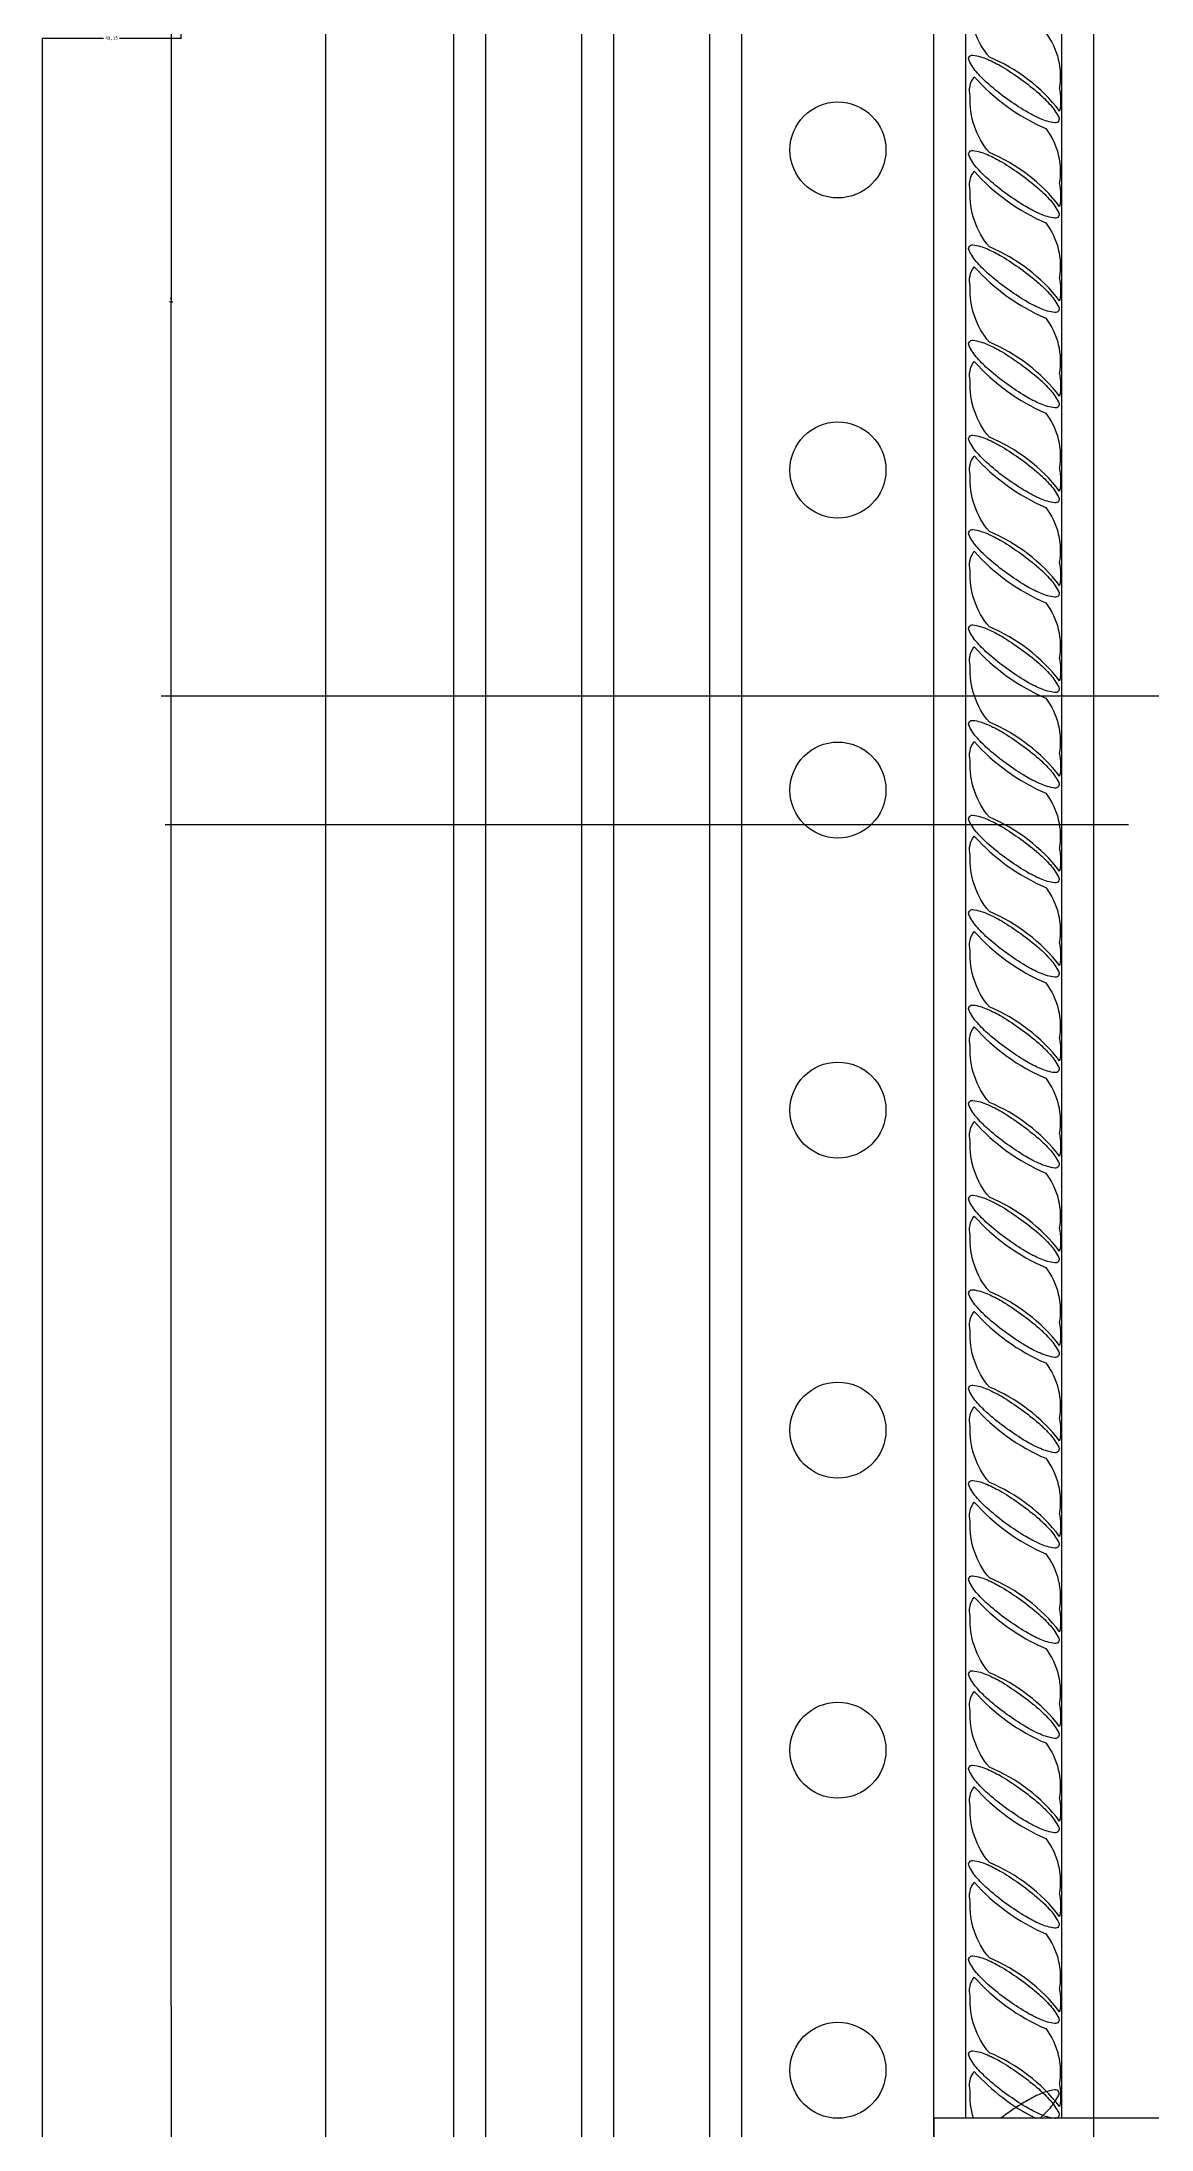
# Model space of a CAD drawing. Header units: metres. Extents: x 63 to 3579, y 112 to 4698.
# Drawn here: x 224 to 571, y 2378 to 3030 of the extents above; entities that cross this region are included whole.
import ezdxf

# ---------------------------------------------------------------- set-up
doc = ezdxf.new("R2010")
doc.units = ezdxf.units.M
for name, color, linetype in [('3', 3, 'Continuous'), ('4', 4, 'Continuous'), ('7', 7, 'Continuous'), ('BH', 3, 'Continuous'), ('DIM', 3, 'Continuous')]:
    doc.layers.add(name, color=color, linetype=linetype)
doc.dimstyles.get("Standard").update_dxf_attribs({"dimtxt": 2.5, "dimasz": 2.5, "dimexe": 1.25, "dimexo": 0.625, "dimtad": 1, "dimcen": 2.5, "dimazin": 3, "dimtfac": 1, "dimtmove": 0, "dimatfit": 3})

# ---------------------------------------------------------------- blocks, each defined once
blk = doc.blocks.new('*D21')
for p, q in [((267.85, 4525.76), (267.85, 3030.91)), ((243.775, 3030.91), (224.45, 3030.91)), ((224.7, 1536.06), (224.7, 3030.91)), ((268.1, 3030.91), (248.775, 3030.91))]:
    blk.add_line(p, q)
at = {"layer": 'Defpoints'}
for p in [(267.85, 4525.76), (267.85, 3030.91), (224.7, 1536.06)]:
    blk.add_point(p, dxfattribs=at)
at = {"layer": 'DIM', "insert": (246.275, 3030.91), "char_height": 1, "attachment_point": 5}
blk.add_mtext('43,15', dxfattribs=at)
blk = doc.blocks.new('*D22')
for p, q in [((264.86, 2416.06), (264.86, 2373.56)), ((264.61, 2373.56), (264.36, 2373.56)), ((264.86, 2331.06), (264.86, 2373.56)), ((264.86, 2373.56), (264.86, 2373.56)), ((265.11, 2373.56), (265.36, 2373.56))]:
    blk.add_line(p, q)
at = {"layer": 'Defpoints'}
for p in [(264.86, 2416.06), (264.86, 2373.56), (264.86, 2331.06)]:
    blk.add_point(p, dxfattribs=at)
at = {"layer": 'DIM', "insert": (264.86, 2374.685), "char_height": 1, "attachment_point": 5}
blk.add_mtext('0', dxfattribs=at)
blk = doc.blocks.new('*D56')
for p, q in [((264.86, 3481.06), (264.86, 2948.56)), ((264.61, 2948.56), (264.36, 2948.56)), ((264.86, 2416.06), (264.86, 2948.56)), ((264.86, 2948.56), (264.86, 2948.56)), ((265.11, 2948.56), (265.36, 2948.56))]:
    blk.add_line(p, q)
at = {"layer": 'Defpoints'}
for p in [(264.86, 3481.06), (264.86, 2948.56), (264.86, 2416.06)]:
    blk.add_point(p, dxfattribs=at)
at = {"layer": 'DIM', "insert": (264.86, 2949.685), "char_height": 1, "attachment_point": 5}
blk.add_mtext('0', dxfattribs=at)

msp = doc.modelspace()

# ---------------------------------------------------------------- linework, layer by layer
at = {"layer": '3'}
for p, q in [((513.19, 2381.06), (513.19, 3516.06)), ((543.19, 2381.06), (543.19, 3516.06))]:
    msp.add_line(p, q, dxfattribs=at)
for points in [[(353.19, 1536.06), (353.19, 4341.16, -0.18), (1913.19, 4341.16), (1913.19, 1536.06)], [(363.19, 1536.06), (363.19, 4334.27, -0.18), (1903.19, 4334.27), (1903.19, 1536.06)], [(393.19, 1536.06), (393.19, 4313.45, -0.18), (1873.19, 4313.45), (1873.19, 1536.06)], [(403.19, 1536.06), (403.19, 4306.46, -0.18), (1863.19, 4306.46), (1863.19, 1536.06)]]:
    msp.add_lwpolyline(points, format="xyb", dxfattribs=at)
msp.add_lwpolyline([(443.19, 1536.06), (443.19, 3626.06), (1823.19, 3626.06), (1823.19, 1536.06)], dxfattribs=at)
msp.add_lwpolyline([(503.19, 2331.06), (553.19, 2331.06), (553.19, 2381.06), (503.19, 2381.06)], close=True, dxfattribs=at)
at = {"layer": '4'}
for points in [[(313.19, 1536.06), (313.19, 4368.49, -0.19), (1953.19, 4368.49), (1953.19, 1536.06)], [(433.19, 1536.06), (433.19, 4285.36, -0.17), (1833.19, 4285.36), (1833.19, 1536.06)]]:
    msp.add_lwpolyline(points, format="xyb", dxfattribs=at)
msp.add_lwpolyline([(503.19, 2331.06), (503.19, 3566.06), (1058.19, 3566.06), (1058.19, 2331.06)], close=True, dxfattribs=at)
at = {"layer": '7'}
msp.add_lwpolyline([(553.19, 2381.06), (553.19, 3516.06), (1008.19, 3516.06), (1008.19, 2381.06)], close=True, dxfattribs=at)
for centre in [(473.19, 2996.06), (473.19, 2896.06), (473.19, 2796.06), (473.19, 2696.06), (473.19, 2596.06), (473.19, 2496.06), (473.19, 2396.06)]:
    msp.add_circle(centre, 15, dxfattribs=at)
at = {"layer": 'BH'}
for points in [[(542.32, 3015.5, -0.1), (542.45, 3008.23, 0.13), (520.5, 3025.08, -0.19), (514.51, 3042.69, -0.23), (515.78, 3048.69, 0.11), (538.11, 3032.61, -0.21), (542.32, 3015.25)], [(542.32, 2985.7, -0.1), (542.45, 2978.42, 0.13), (520.5, 2995.27, -0.19), (514.51, 3012.89, -0.23), (515.78, 3018.89, 0.11), (538.11, 3002.81, -0.21), (542.32, 2985.45)], [(542.32, 2956.21, -0.1), (542.45, 2948.93, 0.13), (520.5, 2965.78, -0.19), (514.51, 2983.4, -0.23), (515.78, 2989.4, 0.11), (538.11, 2973.31, -0.21), (542.32, 2955.95)], [(542.32, 2926.4, -0.1), (542.45, 2919.13, 0.13), (520.5, 2935.98, -0.19), (514.51, 2953.59, -0.23), (515.78, 2959.59, 0.11), (538.11, 2943.51, -0.21), (542.32, 2926.15)], [(542.32, 2896.75, -0.1), (542.45, 2889.48, 0.13), (520.5, 2906.33, -0.19), (514.51, 2923.95, -0.23), (515.78, 2929.95, 0.11), (538.11, 2913.86, -0.21), (542.32, 2896.5)], [(542.32, 2867.26, -0.1), (542.45, 2859.98, 0.13), (520.5, 2876.83, -0.19), (514.51, 2894.45, -0.23), (515.78, 2900.45, 0.11), (538.11, 2884.37, -0.21), (542.32, 2867)], [(542.32, 2837.46, -0.1), (542.45, 2830.18, 0.13), (520.5, 2847.03, -0.19), (514.51, 2864.65, -0.23), (515.78, 2870.65, 0.11), (538.11, 2854.56, -0.21), (542.32, 2837.2)], [(542.32, 2807.65, -0.1), (542.45, 2800.38, 0.13), (520.5, 2817.23, -0.19), (514.51, 2834.85, -0.23), (515.78, 2840.85, 0.11), (538.11, 2824.76, -0.21), (542.32, 2807.4)], [(542.32, 2778.01, -0.1), (542.45, 2770.73, 0.13), (520.5, 2787.58, -0.19), (514.51, 2805.2, -0.23), (515.78, 2811.2, 0.11), (538.11, 2795.11, -0.21), (542.32, 2777.75)], [(542.32, 2748.51, -0.1), (542.45, 2741.23, 0.13), (520.5, 2758.08, -0.19), (514.51, 2775.7, -0.23), (515.78, 2781.7, 0.11), (538.11, 2765.62, -0.21), (542.32, 2748.25)], [(542.32, 2718.71, -0.1), (542.45, 2711.43, 0.13), (520.5, 2728.28, -0.19), (514.51, 2745.9, -0.23), (515.78, 2751.9, 0.11), (538.11, 2735.81, -0.21), (542.32, 2718.45)], [(542.32, 2688.91, -0.1), (542.45, 2681.63, 0.13), (520.5, 2698.48, -0.19), (514.51, 2716.1, -0.23), (515.78, 2722.1, 0.11), (538.11, 2706.01, -0.21), (542.32, 2688.65)], [(542.32, 2659.26, -0.1), (542.45, 2651.98, 0.13), (520.5, 2668.83, -0.19), (514.51, 2686.45, -0.23), (515.78, 2692.45, 0.11), (538.11, 2676.36, -0.21), (542.32, 2659)], [(542.32, 2629.76, -0.1), (542.45, 2622.48, 0.13), (520.5, 2639.34, -0.19), (514.51, 2656.95, -0.23), (515.78, 2662.95, 0.11), (538.11, 2646.87, -0.21), (542.32, 2629.51)], [(542.32, 2599.96, -0.1), (542.45, 2592.68, 0.13), (520.5, 2609.53, -0.19), (514.51, 2627.15, -0.23), (515.78, 2633.15, 0.11), (538.11, 2617.06, -0.21), (542.32, 2599.7)], [(542.32, 2570.16, -0.1), (542.45, 2562.88, 0.13), (520.5, 2579.73, -0.19), (514.51, 2597.35, -0.23), (515.78, 2603.35, 0.11), (538.11, 2587.26, -0.21), (542.32, 2569.9)], [(542.32, 2540.35, -0.1), (542.45, 2533.08, 0.13), (520.5, 2549.93, -0.19), (514.51, 2567.55, -0.23), (515.78, 2573.55, 0.11), (538.11, 2557.46, -0.21), (542.32, 2540.1)], [(542.32, 2510.7, -0.1), (542.45, 2503.43, 0.13), (520.5, 2520.28, -0.19), (514.51, 2537.9, -0.23), (515.78, 2543.9, 0.11), (538.11, 2527.81, -0.21), (542.32, 2510.45)], [(542.32, 2481.21, -0.1), (542.45, 2473.93, 0.13), (520.5, 2490.78, -0.19), (514.51, 2508.4, -0.23), (515.78, 2514.4, 0.11), (538.11, 2498.32, -0.21), (542.32, 2480.95)], [(542.32, 2451.41, -0.1), (542.45, 2444.13, 0.13), (520.5, 2460.98, -0.19), (514.51, 2478.6, -0.23), (515.78, 2484.6, 0.11), (538.11, 2468.51, -0.21), (542.32, 2451.15)], [(542.32, 2421.6, -0.1), (542.45, 2414.33, 0.13), (520.5, 2431.18, -0.19), (514.51, 2448.8, -0.23), (515.78, 2454.8, 0.11), (538.11, 2438.71, -0.21), (542.32, 2421.35)], [(542.32, 2391.96, -0.1), (542.45, 2384.68, 0.13), (520.5, 2401.53, -0.19), (514.51, 2419.15, -0.23), (515.78, 2425.15, 0.11), (538.11, 2409.06, -0.21), (542.32, 2391.7)], [(515.54, 2381.06, -0.09), (514.51, 2389.65, -0.23), (515.78, 2395.65, 0.09), (534.92, 2381.06)], [(536.29, 2381.06, 0.03), (539.56, 2384.35, 0.07), (542.17, 2388.24, 0.28), (542.07, 2389.46, 0.28), (540.93, 2389.94, 0.07), (536.43, 2388.67, 0.03), (531.86, 2386.33, 0.02), (525.94, 2382.44, 0.01), (524.1, 2381.06, 0.01)]]:
    msp.add_lwpolyline(points, format="xyb", dxfattribs=at)
for points in [[(542.07, 3005.03, -0.28), (540.93, 3004.55, -0.07), (536.43, 3005.83, -0.03), (531.86, 3008.16, -0.02), (525.94, 3012.06, -0.02), (520.4, 3016.48, -0.03), (516.76, 3020.09, -0.07), (514.15, 3023.98, -0.28), (514.25, 3025.21, -0.28), (515.39, 3025.69, -0.07), (519.89, 3024.41, -0.03), (524.46, 3022.08, -0.02), (530.38, 3018.18, -0.02), (535.92, 3013.76, -0.03), (539.56, 3010.15, -0.07), (542.17, 3006.26, -0.28)], [(542.07, 2975.23, -0.28), (540.93, 2974.75, -0.07), (536.43, 2976.02, -0.03), (531.86, 2978.36, -0.02), (525.94, 2982.26, -0.02), (520.4, 2986.68, -0.03), (516.76, 2990.29, -0.07), (514.15, 2994.18, -0.28), (514.25, 2995.4, -0.28), (515.39, 2995.88, -0.07), (519.89, 2994.61, -0.03), (524.46, 2992.27, -0.02), (530.38, 2988.38, -0.02), (535.92, 2983.96, -0.03), (539.56, 2980.35, -0.07), (542.17, 2976.46, -0.28)], [(542.07, 2945.74, -0.28), (540.93, 2945.26, -0.07), (536.43, 2946.53, -0.03), (531.86, 2948.87, -0.02), (525.94, 2952.76, -0.02), (520.4, 2957.18, -0.03), (516.76, 2960.79, -0.07), (514.15, 2964.68, -0.28), (514.25, 2965.91, -0.28), (515.39, 2966.39, -0.07), (519.89, 2965.12, -0.03), (524.46, 2962.78, -0.02), (530.38, 2958.88, -0.02), (535.92, 2954.46, -0.03), (539.56, 2950.85, -0.07), (542.17, 2946.96, -0.28)], [(542.07, 2915.93, -0.28), (540.93, 2915.45, -0.07), (536.43, 2916.73, -0.03), (531.86, 2919.06, -0.02), (525.94, 2922.96, -0.02), (520.4, 2927.38, -0.03), (516.76, 2930.99, -0.07), (514.15, 2934.88, -0.28), (514.25, 2936.1, -0.28), (515.39, 2936.59, -0.07), (519.89, 2935.31, -0.03), (524.46, 2932.98, -0.02), (530.38, 2929.08, -0.02), (535.92, 2924.66, -0.03), (539.56, 2921.05, -0.07), (542.17, 2917.16, -0.28)], [(542.07, 2915.93, -0.28), (540.93, 2915.45, -0.07), (536.43, 2916.73, -0.03), (531.86, 2919.06, -0.02), (525.94, 2922.96, -0.02), (520.4, 2927.38, -0.03), (516.76, 2930.99, -0.07), (514.15, 2934.88, -0.28), (514.25, 2936.1, -0.28), (515.39, 2936.59, -0.07), (519.89, 2935.31, -0.03), (524.46, 2932.98, -0.02), (530.38, 2929.08, -0.02), (535.92, 2924.66, -0.03), (539.56, 2921.05, -0.07), (542.17, 2917.16, -0.28)], [(542.07, 2886.29, -0.28), (540.93, 2885.8, -0.07), (536.43, 2887.08, -0.03), (531.86, 2889.42, -0.02), (525.94, 2893.31, -0.02), (520.4, 2897.73, -0.03), (516.76, 2901.34, -0.07), (514.15, 2905.23, -0.28), (514.25, 2906.46, -0.28), (515.39, 2906.94, -0.07), (519.89, 2905.67, -0.03), (524.46, 2903.33, -0.02), (530.38, 2899.43, -0.02), (535.92, 2895.01, -0.03), (539.56, 2891.4, -0.07), (542.17, 2887.51, -0.28)], [(542.07, 2856.79, -0.28), (540.93, 2856.31, -0.07), (536.43, 2857.58, -0.03), (531.86, 2859.92, -0.02), (525.94, 2863.82, -0.02), (520.4, 2868.23, -0.03), (516.76, 2871.84, -0.07), (514.15, 2875.73, -0.28), (514.25, 2876.96, -0.28), (515.39, 2877.44, -0.07), (519.89, 2876.17, -0.03), (524.46, 2873.83, -0.02), (530.38, 2869.93, -0.02), (535.92, 2865.52, -0.03), (539.56, 2861.91, -0.07), (542.17, 2858.02, -0.28)], [(542.07, 2826.99, -0.28), (540.93, 2826.51, -0.07), (536.43, 2827.78, -0.03), (531.86, 2830.12, -0.02), (525.94, 2834.01, -0.02), (520.4, 2838.43, -0.03), (516.76, 2842.04, -0.07), (514.15, 2845.93, -0.28), (514.25, 2847.16, -0.28), (515.39, 2847.64, -0.07), (519.89, 2846.37, -0.03), (524.46, 2844.03, -0.02), (530.38, 2840.13, -0.02), (535.92, 2835.72, -0.03), (539.56, 2832.11, -0.07), (542.17, 2828.21, -0.28)], [(542.07, 2826.99, -0.28), (540.93, 2826.51, -0.07), (536.43, 2827.78, -0.03), (531.86, 2830.12, -0.02), (525.94, 2834.01, -0.02), (520.4, 2838.43, -0.03), (516.76, 2842.04, -0.07), (514.15, 2845.93, -0.28), (514.25, 2847.16, -0.28), (515.39, 2847.64, -0.07), (519.89, 2846.37, -0.03), (524.46, 2844.03, -0.02), (530.38, 2840.13, -0.02), (535.92, 2835.72, -0.03), (539.56, 2832.11, -0.07), (542.17, 2828.21, -0.28)], [(542.07, 2797.19, -0.28), (540.93, 2796.7, -0.07), (536.43, 2797.98, -0.03), (531.86, 2800.32, -0.02), (525.94, 2804.21, -0.02), (520.4, 2808.63, -0.03), (516.76, 2812.24, -0.07), (514.15, 2816.13, -0.28), (514.25, 2817.36, -0.28), (515.39, 2817.84, -0.07), (519.89, 2816.57, -0.03), (524.46, 2814.23, -0.02), (530.38, 2810.33, -0.02), (535.92, 2805.91, -0.03), (539.56, 2802.3, -0.07), (542.17, 2798.41, -0.28)], [(542.07, 2797.19, -0.28), (540.93, 2796.7, -0.07), (536.43, 2797.98, -0.03), (531.86, 2800.32, -0.02), (525.94, 2804.21, -0.02), (520.4, 2808.63, -0.03), (516.76, 2812.24, -0.07), (514.15, 2816.13, -0.28), (514.25, 2817.36, -0.28), (515.39, 2817.84, -0.07), (519.89, 2816.57, -0.03), (524.46, 2814.23, -0.02), (530.38, 2810.33, -0.02), (535.92, 2805.91, -0.03), (539.56, 2802.3, -0.07), (542.17, 2798.41, -0.28)], [(542.07, 2767.54, -0.28), (540.93, 2767.06, -0.07), (536.43, 2768.33, -0.03), (531.86, 2770.67, -0.02), (525.94, 2774.56, -0.02), (520.4, 2778.98, -0.03), (516.76, 2782.59, -0.07), (514.15, 2786.48, -0.28), (514.25, 2787.71, -0.28), (515.39, 2788.19, -0.07), (519.89, 2786.92, -0.03), (524.46, 2784.58, -0.02), (530.38, 2780.68, -0.02), (535.92, 2776.26, -0.03), (539.56, 2772.65, -0.07), (542.17, 2768.76, -0.28)], [(542.07, 2738.04, -0.28), (540.93, 2737.56, -0.07), (536.43, 2738.83, -0.03), (531.86, 2741.17, -0.02), (525.94, 2745.07, -0.02), (520.4, 2749.49, -0.03), (516.76, 2753.1, -0.07), (514.15, 2756.99, -0.28), (514.25, 2758.21, -0.28), (515.39, 2758.69, -0.07), (519.89, 2757.42, -0.03), (524.46, 2755.08, -0.02), (530.38, 2751.19, -0.02), (535.92, 2746.77, -0.03), (539.56, 2743.16, -0.07), (542.17, 2739.27, -0.28)], [(542.07, 2708.24, -0.28), (540.93, 2707.76, -0.07), (536.43, 2709.03, -0.03), (531.86, 2711.37, -0.02), (525.94, 2715.27, -0.02), (520.4, 2719.68, -0.03), (516.76, 2723.29, -0.07), (514.15, 2727.18, -0.28), (514.25, 2728.41, -0.28), (515.39, 2728.89, -0.07), (519.89, 2727.62, -0.03), (524.46, 2725.28, -0.02), (530.38, 2721.38, -0.02), (535.92, 2716.97, -0.03), (539.56, 2713.36, -0.07), (542.17, 2709.47, -0.28)], [(542.07, 2678.44, -0.28), (540.93, 2677.96, -0.07), (536.43, 2679.23, -0.03), (531.86, 2681.57, -0.02), (525.94, 2685.46, -0.02), (520.4, 2689.88, -0.03), (516.76, 2693.49, -0.07), (514.15, 2697.38, -0.28), (514.25, 2698.61, -0.28), (515.39, 2699.09, -0.07), (519.89, 2697.82, -0.03), (524.46, 2695.48, -0.02), (530.38, 2691.58, -0.02), (535.92, 2687.16, -0.03), (539.56, 2683.55, -0.07), (542.17, 2679.66, -0.28)], [(542.07, 2678.44, -0.28), (540.93, 2677.96, -0.07), (536.43, 2679.23, -0.03), (531.86, 2681.57, -0.02), (525.94, 2685.46, -0.02), (520.4, 2689.88, -0.03), (516.76, 2693.49, -0.07), (514.15, 2697.38, -0.28), (514.25, 2698.61, -0.28), (515.39, 2699.09, -0.07), (519.89, 2697.82, -0.03), (524.46, 2695.48, -0.02), (530.38, 2691.58, -0.02), (535.92, 2687.16, -0.03), (539.56, 2683.55, -0.07), (542.17, 2679.66, -0.28)], [(542.07, 2648.79, -0.28), (540.93, 2648.31, -0.07), (536.43, 2649.58, -0.03), (531.86, 2651.92, -0.02), (525.94, 2655.81, -0.02), (520.4, 2660.23, -0.03), (516.76, 2663.84, -0.07), (514.15, 2667.73, -0.28), (514.25, 2668.96, -0.28), (515.39, 2669.44, -0.07), (519.89, 2668.17, -0.03), (524.46, 2665.83, -0.02), (530.38, 2661.93, -0.02), (535.92, 2657.51, -0.03), (539.56, 2653.91, -0.07), (542.17, 2650.01, -0.28)], [(542.07, 2619.29, -0.28), (540.93, 2618.81, -0.07), (536.43, 2620.08, -0.03), (531.86, 2622.42, -0.02), (525.94, 2626.32, -0.02), (520.4, 2630.74, -0.03), (516.76, 2634.35, -0.07), (514.15, 2638.24, -0.28), (514.25, 2639.46, -0.28), (515.39, 2639.94, -0.07), (519.89, 2638.67, -0.03), (524.46, 2636.33, -0.02), (530.38, 2632.44, -0.02), (535.92, 2628.02, -0.03), (539.56, 2624.41, -0.07), (542.17, 2620.52, -0.28)], [(542.07, 2589.49, -0.28), (540.93, 2589.01, -0.07), (536.43, 2590.28, -0.03), (531.86, 2592.62, -0.02), (525.94, 2596.52, -0.02), (520.4, 2600.93, -0.03), (516.76, 2604.54, -0.07), (514.15, 2608.43, -0.28), (514.25, 2609.66, -0.28), (515.39, 2610.14, -0.07), (519.89, 2608.87, -0.03), (524.46, 2606.53, -0.02), (530.38, 2602.63, -0.02), (535.92, 2598.22, -0.03), (539.56, 2594.61, -0.07), (542.17, 2590.72, -0.28)], [(542.07, 2559.69, -0.28), (540.93, 2559.21, -0.07), (536.43, 2560.48, -0.03), (531.86, 2562.82, -0.02), (525.94, 2566.71, -0.02), (520.4, 2571.13, -0.03), (516.76, 2574.74, -0.07), (514.15, 2578.63, -0.28), (514.25, 2579.86, -0.28), (515.39, 2580.34, -0.07), (519.89, 2579.07, -0.03), (524.46, 2576.73, -0.02), (530.38, 2572.83, -0.02), (535.92, 2568.41, -0.03), (539.56, 2564.81, -0.07), (542.17, 2560.91, -0.28)], [(542.07, 2529.89, -0.28), (540.93, 2529.4, -0.07), (536.43, 2530.68, -0.03), (531.86, 2533.02, -0.02), (525.94, 2536.91, -0.02), (520.4, 2541.33, -0.03), (516.76, 2544.94, -0.07), (514.15, 2548.83, -0.28), (514.25, 2550.06, -0.28), (515.39, 2550.54, -0.07), (519.89, 2549.27, -0.03), (524.46, 2546.93, -0.02), (530.38, 2543.03, -0.02), (535.92, 2538.61, -0.03), (539.56, 2535, -0.07), (542.17, 2531.11, -0.28)], [(542.07, 2529.89, -0.28), (540.93, 2529.4, -0.07), (536.43, 2530.68, -0.03), (531.86, 2533.02, -0.02), (525.94, 2536.91, -0.02), (520.4, 2541.33, -0.03), (516.76, 2544.94, -0.07), (514.15, 2548.83, -0.28), (514.25, 2550.06, -0.28), (515.39, 2550.54, -0.07), (519.89, 2549.27, -0.03), (524.46, 2546.93, -0.02), (530.38, 2543.03, -0.02), (535.92, 2538.61, -0.03), (539.56, 2535, -0.07), (542.17, 2531.11, -0.28)], [(542.07, 2500.24, -0.28), (540.93, 2499.76, -0.07), (536.43, 2501.03, -0.03), (531.86, 2503.37, -0.02), (525.94, 2507.26, -0.02), (520.4, 2511.68, -0.03), (516.76, 2515.29, -0.07), (514.15, 2519.18, -0.28), (514.25, 2520.41, -0.28), (515.39, 2520.89, -0.07), (519.89, 2519.62, -0.03), (524.46, 2517.28, -0.02), (530.38, 2513.38, -0.02), (535.92, 2508.96, -0.03), (539.56, 2505.35, -0.07), (542.17, 2501.46, -0.28)], [(542.07, 2470.74, -0.28), (540.93, 2470.26, -0.07), (536.43, 2471.53, -0.03), (531.86, 2473.87, -0.02), (525.94, 2477.77, -0.02), (520.4, 2482.19, -0.03), (516.76, 2485.79, -0.07), (514.15, 2489.69, -0.28), (514.25, 2490.91, -0.28), (515.39, 2491.39, -0.07), (519.89, 2490.12, -0.03), (524.46, 2487.78, -0.02), (530.38, 2483.89, -0.02), (535.92, 2479.47, -0.03), (539.56, 2475.86, -0.07), (542.17, 2471.97, -0.28)], [(542.07, 2440.94, -0.28), (540.93, 2440.46, -0.07), (536.43, 2441.73, -0.03), (531.86, 2444.07, -0.02), (525.94, 2447.97, -0.02), (520.4, 2452.38, -0.03), (516.76, 2455.99, -0.07), (514.15, 2459.88, -0.28), (514.25, 2461.11, -0.28), (515.39, 2461.59, -0.07), (519.89, 2460.32, -0.03), (524.46, 2457.98, -0.02), (530.38, 2454.08, -0.02), (535.92, 2449.67, -0.03), (539.56, 2446.06, -0.07), (542.17, 2442.17, -0.28)], [(542.07, 2411.14, -0.28), (540.93, 2410.65, -0.07), (536.43, 2411.93, -0.03), (531.86, 2414.27, -0.02), (525.94, 2418.16, -0.02), (520.4, 2422.58, -0.03), (516.76, 2426.19, -0.07), (514.15, 2430.08, -0.28), (514.25, 2431.31, -0.28), (515.39, 2431.79, -0.07), (519.89, 2430.52, -0.03), (524.46, 2428.18, -0.02), (530.38, 2424.28, -0.02), (535.92, 2419.86, -0.03), (539.56, 2416.25, -0.07), (542.17, 2412.36, -0.28)], [(542.07, 2411.14, -0.28), (540.93, 2410.65, -0.07), (536.43, 2411.93, -0.03), (531.86, 2414.27, -0.02), (525.94, 2418.16, -0.02), (520.4, 2422.58, -0.03), (516.76, 2426.19, -0.07), (514.15, 2430.08, -0.28), (514.25, 2431.31, -0.28), (515.39, 2431.79, -0.07), (519.89, 2430.52, -0.03), (524.46, 2428.18, -0.02), (530.38, 2424.28, -0.02), (535.92, 2419.86, -0.03), (539.56, 2416.25, -0.07), (542.17, 2412.36, -0.28)], [(542.07, 2381.49, -0.28), (540.93, 2381.01, -0.07), (536.43, 2382.28, -0.03), (531.86, 2384.62, -0.02), (525.94, 2388.51, -0.02), (520.4, 2392.93, -0.03), (516.76, 2396.54, -0.07), (514.15, 2400.43, -0.28), (514.25, 2401.66, -0.28), (515.39, 2402.14, -0.07), (519.89, 2400.87, -0.03), (524.46, 2398.53, -0.02), (530.38, 2394.63, -0.02), (535.92, 2390.21, -0.03), (539.56, 2386.6, -0.07), (542.17, 2382.71, -0.28)]]:
    msp.add_lwpolyline(points, format="xyb", close=True, dxfattribs=at)
at = {"layer": 'DIM'}
for p, q in [((261.74, 2825.48), (2158.78, 2825.48)), ((563.97, 2785.22), (262.97, 2785.22))]:
    msp.add_line(p, q, dxfattribs=at)

# ---------------------------------------------------------------- dimensions: what is measured, and where the dimension line sits
for base, p1, p2, picture, middle in [((267.85, 3030.91), (267.85, 4525.76), (224.7, 1536.06), '*D21', (246.275, 3030.91)), ((264.86, 2948.56), (264.86, 2416.06), (264.86, 3481.06), '*D56', (264.86, 2949.685)), ((264.86, 2373.56), (264.86, 2331.06), (264.86, 2416.06), '*D22', (264.86, 2374.685))]:
    dim = msp.add_linear_dim(base=base, p1=p1, p2=p2, dimstyle='Standard', dxfattribs=at)
    dim.commit()
    dim.dimension.update_dxf_attribs({"geometry": picture, "text_midpoint": middle})

doc.saveas('drawing.dxf')
